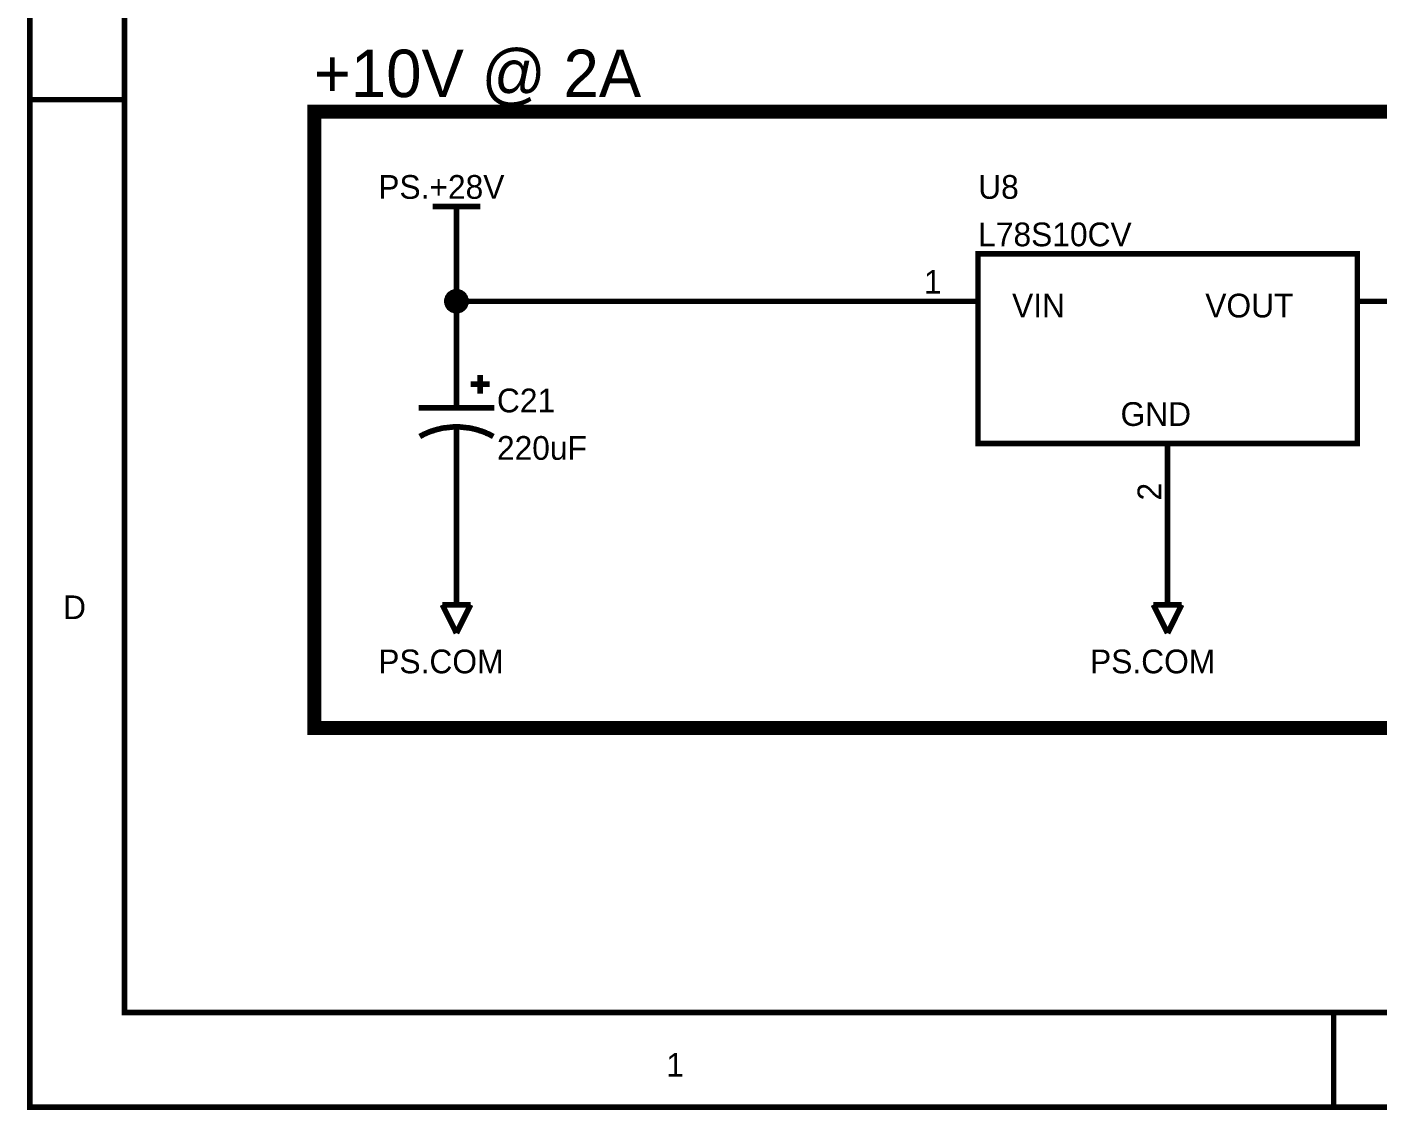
# Model space of a CAD drawing. Header units: inches. Extents: x 0 to 11, y 0 to 8.5.
# Drawn here: x -0.005 to 2.844, y -0.006 to 2.278 of the extents above; entities that cross this region are included whole.
import ezdxf

# ---------------------------------------------------------------- set-up
doc = ezdxf.new("R2010")
doc.units = ezdxf.units.IN
doc.header["$MEASUREMENT"] = 0
doc.layers.add('Sheet', color=255, linetype='Continuous')

msp = doc.modelspace()

# ---------------------------------------------------------------- linework, layer by layer
at = {"layer": 'Sheet'}
for points, const_width in [([(0.0013, 8.5), (10.9991, 8.5), (10.9991, 0), (0.0013, 0), (0.0013, 8.5)], 0.0118), ([(0.0013, 8.5), (0.0013, 0), (10.9991, 0), (10.9991, 8.5), (0.0013, 8.5), (0.0013, 8.5)], 0.0039), ([(0.201, 8.2998), (10.799, 8.2998), (10.799, 0.1997), (0.201, 0.1997), (0.201, 8.2998)], 0.0118), ([(0.201, 8.2998), (0.201, 0.1997), (10.799, 0.1997), (10.799, 8.2998), (0.201, 8.2998), (0.201, 8.2998)], 0.0039), ([(0.6013, 2.1), (5.6001, 2.1), (5.6001, 0.7998), (0.6013, 0.7998), (0.6013, 2.1)], 0.0295), ([(2.0009, 1.7997), (2.8009, 1.7997), (2.8009, 1.3998), (2.0009, 1.3998), (2.0009, 1.7997)], 0.0118), ([(2.0009, 1.7997), (2.0009, 1.3998), (2.8009, 1.3998), (2.8009, 1.7997), (2.0009, 1.7997), (2.0009, 1.7997)], 0.0039)]:
    msp.add_lwpolyline(points, close=True, dxfattribs=dict(at, const_width=const_width))
for points, const_width in [([(0.0013, 2.125), (0.201, 2.125)], 0.0118), ([(0.851, 1.8998), (0.9511, 1.8998)], 0.0118), ([(0.901, 1.7997), (0.901, 1.8998)], 0.0118), ([(0.901, 1.6), (0.901, 1.6996), (0.901, 1.7997)], 0.0118), ([(0.8809, 1.6996), (0.8809, 1.7005), (0.8809, 1.7019), (0.8814, 1.7028), (0.8814, 1.7037), (0.8814, 1.7046), (0.8818, 1.7055), (0.8823, 1.7068), (0.8827, 1.7077), (0.8827, 1.7086), (0.8832, 1.7095), (0.8836, 1.7099), (0.8845, 1.7108), (0.8849, 1.7117), (0.8854, 1.7126), (0.8863, 1.713), (0.8867, 1.7139), (0.8876, 1.7144), (0.8881, 1.7153), (0.889, 1.7157), (0.8899, 1.7162), (0.8908, 1.7171), (0.8912, 1.7175), (0.8921, 1.718), (0.893, 1.718), (0.8939, 1.7184), (0.8952, 1.7189), (0.8961, 1.7193), (0.897, 1.7193), (0.8979, 1.7193), (0.8988, 1.7197), (0.9001, 1.7197), (0.901, 1.7197)], 0.0118), ([(0.8809, 1.6996), (0.8809, 1.7005), (0.8809, 1.7019), (0.8814, 1.7028), (0.8814, 1.7037), (0.8814, 1.7046), (0.8818, 1.7055), (0.8823, 1.7068), (0.8827, 1.7077), (0.8827, 1.7086), (0.8832, 1.7095), (0.8836, 1.7099), (0.8845, 1.7108), (0.8849, 1.7117), (0.8854, 1.7126), (0.8863, 1.713), (0.8867, 1.7139), (0.8876, 1.7144), (0.8881, 1.7153), (0.889, 1.7157), (0.8899, 1.7162), (0.8908, 1.7171), (0.8912, 1.7175), (0.8921, 1.718), (0.893, 1.718), (0.8939, 1.7184), (0.8952, 1.7189), (0.8961, 1.7193), (0.897, 1.7193), (0.8979, 1.7193), (0.8988, 1.7197), (0.9001, 1.7197), (0.901, 1.7197)], 0.0118), ([(0.8809, 1.6996), (0.8809, 1.7005), (0.8809, 1.7019), (0.8814, 1.7028), (0.8814, 1.7037), (0.8814, 1.7046), (0.8818, 1.7055), (0.8823, 1.7068), (0.8827, 1.7077), (0.8827, 1.7086), (0.8832, 1.7095), (0.8836, 1.7099), (0.8845, 1.7108), (0.8849, 1.7117), (0.8854, 1.7126), (0.8863, 1.713), (0.8867, 1.7139), (0.8876, 1.7144), (0.8881, 1.7153), (0.889, 1.7157), (0.8899, 1.7162), (0.8908, 1.7171), (0.8912, 1.7175), (0.8921, 1.718), (0.893, 1.718), (0.8939, 1.7184), (0.8952, 1.7189), (0.8961, 1.7193), (0.897, 1.7193), (0.8979, 1.7193), (0.8988, 1.7197), (0.9001, 1.7197), (0.901, 1.7197)], 0.0118), ([(0.8809, 1.6996), (0.8809, 1.7005), (0.8809, 1.7019), (0.8814, 1.7028), (0.8814, 1.7037), (0.8814, 1.7046), (0.8818, 1.7055), (0.8823, 1.7068), (0.8827, 1.7077), (0.8827, 1.7086), (0.8832, 1.7095), (0.8836, 1.7099), (0.8845, 1.7108), (0.8849, 1.7117), (0.8854, 1.7126), (0.8863, 1.713), (0.8867, 1.7139), (0.8876, 1.7144), (0.8881, 1.7153), (0.889, 1.7157), (0.8899, 1.7162), (0.8908, 1.7171), (0.8912, 1.7175), (0.8921, 1.718), (0.893, 1.718), (0.8939, 1.7184), (0.8952, 1.7189), (0.8961, 1.7193), (0.897, 1.7193), (0.8979, 1.7193), (0.8988, 1.7197), (0.9001, 1.7197), (0.901, 1.7197)], 0.0118), ([(0.8809, 1.6996), (0.8809, 1.7005), (0.8809, 1.7019), (0.8814, 1.7028), (0.8814, 1.7037), (0.8814, 1.7046), (0.8818, 1.7055), (0.8823, 1.7068), (0.8827, 1.7077), (0.8827, 1.7086), (0.8832, 1.7095), (0.8836, 1.7099), (0.8845, 1.7108), (0.8849, 1.7117), (0.8854, 1.7126), (0.8863, 1.713), (0.8867, 1.7139), (0.8876, 1.7144), (0.8881, 1.7153), (0.889, 1.7157), (0.8899, 1.7162), (0.8908, 1.7171), (0.8912, 1.7175), (0.8921, 1.718), (0.893, 1.718), (0.8939, 1.7184), (0.8952, 1.7189), (0.8961, 1.7193), (0.897, 1.7193), (0.8979, 1.7193), (0.8988, 1.7197), (0.9001, 1.7197), (0.901, 1.7197)], 0.0039), ([(0.8809, 1.6996), (0.8809, 1.7005), (0.8809, 1.7019), (0.8814, 1.7028), (0.8814, 1.7037), (0.8814, 1.7046), (0.8818, 1.7055), (0.8823, 1.7068), (0.8827, 1.7077), (0.8827, 1.7086), (0.8832, 1.7095), (0.8836, 1.7099), (0.8845, 1.7108), (0.8849, 1.7117), (0.8854, 1.7126), (0.8863, 1.713), (0.8867, 1.7139), (0.8876, 1.7144), (0.8881, 1.7153), (0.889, 1.7157), (0.8899, 1.7162), (0.8908, 1.7171), (0.8912, 1.7175), (0.8921, 1.718), (0.893, 1.718), (0.8939, 1.7184), (0.8952, 1.7189), (0.8961, 1.7193), (0.897, 1.7193), (0.8979, 1.7193), (0.8988, 1.7197), (0.9001, 1.7197), (0.901, 1.7197)], 0.0039), ([(0.8809, 1.6996), (0.8809, 1.7005), (0.8809, 1.7019), (0.8814, 1.7028), (0.8814, 1.7037), (0.8814, 1.7046), (0.8818, 1.7055), (0.8823, 1.7068), (0.8827, 1.7077), (0.8827, 1.7086), (0.8832, 1.7095), (0.8836, 1.7099), (0.8845, 1.7108), (0.8849, 1.7117), (0.8854, 1.7126), (0.8863, 1.713), (0.8867, 1.7139), (0.8876, 1.7144), (0.8881, 1.7153), (0.889, 1.7157), (0.8899, 1.7162), (0.8908, 1.7171), (0.8912, 1.7175), (0.8921, 1.718), (0.893, 1.718), (0.8939, 1.7184), (0.8952, 1.7189), (0.8961, 1.7193), (0.897, 1.7193), (0.8979, 1.7193), (0.8988, 1.7197), (0.9001, 1.7197), (0.901, 1.7197)], 0.0039), ([(0.8809, 1.6996), (0.8809, 1.7005), (0.8809, 1.7019), (0.8814, 1.7028), (0.8814, 1.7037), (0.8814, 1.7046), (0.8818, 1.7055), (0.8823, 1.7068), (0.8827, 1.7077), (0.8827, 1.7086), (0.8832, 1.7095), (0.8836, 1.7099), (0.8845, 1.7108), (0.8849, 1.7117), (0.8854, 1.7126), (0.8863, 1.713), (0.8867, 1.7139), (0.8876, 1.7144), (0.8881, 1.7153), (0.889, 1.7157), (0.8899, 1.7162), (0.8908, 1.7171), (0.8912, 1.7175), (0.8921, 1.718), (0.893, 1.718), (0.8939, 1.7184), (0.8952, 1.7189), (0.8961, 1.7193), (0.897, 1.7193), (0.8979, 1.7193), (0.8988, 1.7197), (0.9001, 1.7197), (0.901, 1.7197)], 0.0039), ([(0.901, 1.7197), (0.901, 1.7197)], 0.0118), ([(0.901, 1.7197), (0.9019, 1.7197), (0.9033, 1.7197), (0.9042, 1.7193), (0.9051, 1.7193), (0.9059, 1.7193), (0.9068, 1.7189), (0.9082, 1.7184), (0.9091, 1.718), (0.91, 1.718), (0.9109, 1.7175), (0.9113, 1.7171), (0.9122, 1.7162), (0.9131, 1.7157), (0.914, 1.7153), (0.9144, 1.7144), (0.9153, 1.7139), (0.9158, 1.713), (0.9167, 1.7126), (0.9171, 1.7117), (0.9176, 1.7108), (0.9185, 1.7099), (0.9189, 1.7095), (0.9193, 1.7086), (0.9193, 1.7077), (0.9198, 1.7068), (0.9202, 1.7055), (0.9207, 1.7046), (0.9207, 1.7037), (0.9207, 1.7028), (0.9211, 1.7019), (0.9211, 1.7005), (0.9211, 1.6996)], 0.0118), ([(0.901, 1.7197), (0.901, 1.7197)], 0.0118), ([(0.901, 1.7197), (0.9019, 1.7197), (0.9033, 1.7197), (0.9042, 1.7193), (0.9051, 1.7193), (0.9059, 1.7193), (0.9068, 1.7189), (0.9082, 1.7184), (0.9091, 1.718), (0.91, 1.718), (0.9109, 1.7175), (0.9113, 1.7171), (0.9122, 1.7162), (0.9131, 1.7157), (0.914, 1.7153), (0.9144, 1.7144), (0.9153, 1.7139), (0.9158, 1.713), (0.9167, 1.7126), (0.9171, 1.7117), (0.9176, 1.7108), (0.9185, 1.7099), (0.9189, 1.7095), (0.9193, 1.7086), (0.9193, 1.7077), (0.9198, 1.7068), (0.9202, 1.7055), (0.9207, 1.7046), (0.9207, 1.7037), (0.9207, 1.7028), (0.9211, 1.7019), (0.9211, 1.7005), (0.9211, 1.6996)], 0.0118), ([(0.901, 1.7197), (0.901, 1.7197)], 0.0118), ([(0.901, 1.7197), (0.9019, 1.7197), (0.9033, 1.7197), (0.9042, 1.7193), (0.9051, 1.7193), (0.9059, 1.7193), (0.9068, 1.7189), (0.9082, 1.7184), (0.9091, 1.718), (0.91, 1.718), (0.9109, 1.7175), (0.9113, 1.7171), (0.9122, 1.7162), (0.9131, 1.7157), (0.914, 1.7153), (0.9144, 1.7144), (0.9153, 1.7139), (0.9158, 1.713), (0.9167, 1.7126), (0.9171, 1.7117), (0.9176, 1.7108), (0.9185, 1.7099), (0.9189, 1.7095), (0.9193, 1.7086), (0.9193, 1.7077), (0.9198, 1.7068), (0.9202, 1.7055), (0.9207, 1.7046), (0.9207, 1.7037), (0.9207, 1.7028), (0.9211, 1.7019), (0.9211, 1.7005), (0.9211, 1.6996)], 0.0118), ([(0.901, 1.7197), (0.901, 1.7197)], 0.0118), ([(0.901, 1.7197), (0.9019, 1.7197), (0.9033, 1.7197), (0.9042, 1.7193), (0.9051, 1.7193), (0.9059, 1.7193), (0.9068, 1.7189), (0.9082, 1.7184), (0.9091, 1.718), (0.91, 1.718), (0.9109, 1.7175), (0.9113, 1.7171), (0.9122, 1.7162), (0.9131, 1.7157), (0.914, 1.7153), (0.9144, 1.7144), (0.9153, 1.7139), (0.9158, 1.713), (0.9167, 1.7126), (0.9171, 1.7117), (0.9176, 1.7108), (0.9185, 1.7099), (0.9189, 1.7095), (0.9193, 1.7086), (0.9193, 1.7077), (0.9198, 1.7068), (0.9202, 1.7055), (0.9207, 1.7046), (0.9207, 1.7037), (0.9207, 1.7028), (0.9211, 1.7019), (0.9211, 1.7005), (0.9211, 1.6996)], 0.0118), ([(0.901, 1.7197), (0.901, 1.7197)], 0.0039), ([(0.901, 1.7197), (0.9019, 1.7197), (0.9033, 1.7197), (0.9042, 1.7193), (0.9051, 1.7193), (0.9059, 1.7193), (0.9068, 1.7189), (0.9082, 1.7184), (0.9091, 1.718), (0.91, 1.718), (0.9109, 1.7175), (0.9113, 1.7171), (0.9122, 1.7162), (0.9131, 1.7157), (0.914, 1.7153), (0.9144, 1.7144), (0.9153, 1.7139), (0.9158, 1.713), (0.9167, 1.7126), (0.9171, 1.7117), (0.9176, 1.7108), (0.9185, 1.7099), (0.9189, 1.7095), (0.9193, 1.7086), (0.9193, 1.7077), (0.9198, 1.7068), (0.9202, 1.7055), (0.9207, 1.7046), (0.9207, 1.7037), (0.9207, 1.7028), (0.9211, 1.7019), (0.9211, 1.7005), (0.9211, 1.6996)], 0.0039), ([(0.901, 1.7197), (0.901, 1.7197)], 0.0039), ([(0.901, 1.7197), (0.9019, 1.7197), (0.9033, 1.7197), (0.9042, 1.7193), (0.9051, 1.7193), (0.9059, 1.7193), (0.9068, 1.7189), (0.9082, 1.7184), (0.9091, 1.718), (0.91, 1.718), (0.9109, 1.7175), (0.9113, 1.7171), (0.9122, 1.7162), (0.9131, 1.7157), (0.914, 1.7153), (0.9144, 1.7144), (0.9153, 1.7139), (0.9158, 1.713), (0.9167, 1.7126), (0.9171, 1.7117), (0.9176, 1.7108), (0.9185, 1.7099), (0.9189, 1.7095), (0.9193, 1.7086), (0.9193, 1.7077), (0.9198, 1.7068), (0.9202, 1.7055), (0.9207, 1.7046), (0.9207, 1.7037), (0.9207, 1.7028), (0.9211, 1.7019), (0.9211, 1.7005), (0.9211, 1.6996)], 0.0039), ([(0.901, 1.7197), (0.901, 1.7197)], 0.0039), ([(0.901, 1.7197), (0.9019, 1.7197), (0.9033, 1.7197), (0.9042, 1.7193), (0.9051, 1.7193), (0.9059, 1.7193), (0.9068, 1.7189), (0.9082, 1.7184), (0.9091, 1.718), (0.91, 1.718), (0.9109, 1.7175), (0.9113, 1.7171), (0.9122, 1.7162), (0.9131, 1.7157), (0.914, 1.7153), (0.9144, 1.7144), (0.9153, 1.7139), (0.9158, 1.713), (0.9167, 1.7126), (0.9171, 1.7117), (0.9176, 1.7108), (0.9185, 1.7099), (0.9189, 1.7095), (0.9193, 1.7086), (0.9193, 1.7077), (0.9198, 1.7068), (0.9202, 1.7055), (0.9207, 1.7046), (0.9207, 1.7037), (0.9207, 1.7028), (0.9211, 1.7019), (0.9211, 1.7005), (0.9211, 1.6996)], 0.0039), ([(0.901, 1.7197), (0.901, 1.7197)], 0.0039), ([(0.901, 1.7197), (0.9019, 1.7197), (0.9033, 1.7197), (0.9042, 1.7193), (0.9051, 1.7193), (0.9059, 1.7193), (0.9068, 1.7189), (0.9082, 1.7184), (0.9091, 1.718), (0.91, 1.718), (0.9109, 1.7175), (0.9113, 1.7171), (0.9122, 1.7162), (0.9131, 1.7157), (0.914, 1.7153), (0.9144, 1.7144), (0.9153, 1.7139), (0.9158, 1.713), (0.9167, 1.7126), (0.9171, 1.7117), (0.9176, 1.7108), (0.9185, 1.7099), (0.9189, 1.7095), (0.9193, 1.7086), (0.9193, 1.7077), (0.9198, 1.7068), (0.9202, 1.7055), (0.9207, 1.7046), (0.9207, 1.7037), (0.9207, 1.7028), (0.9211, 1.7019), (0.9211, 1.7005), (0.9211, 1.6996)], 0.0039), ([(0.901, 1.68), (0.9001, 1.68), (0.8988, 1.68), (0.8979, 1.6804), (0.897, 1.6804), (0.8961, 1.6804), (0.8952, 1.6809), (0.8939, 1.6813), (0.893, 1.6818), (0.8921, 1.6818), (0.8912, 1.6822), (0.8908, 1.6827), (0.8899, 1.6836), (0.889, 1.684), (0.8881, 1.6845), (0.8876, 1.6853), (0.8867, 1.6858), (0.8863, 1.6867), (0.8854, 1.6871), (0.8849, 1.688), (0.8845, 1.6889), (0.8836, 1.6894), (0.8832, 1.6903), (0.8827, 1.6912), (0.8827, 1.692), (0.8823, 1.6929), (0.8818, 1.6938), (0.8814, 1.6947), (0.8814, 1.6956), (0.8814, 1.6965), (0.8809, 1.6979), (0.8809, 1.6987), (0.8809, 1.6996)], 0.0118), ([(0.8809, 1.6996), (0.8809, 1.6996)], 0.0118), ([(0.901, 1.68), (0.9001, 1.68), (0.8988, 1.68), (0.8979, 1.6804), (0.897, 1.6804), (0.8961, 1.6804), (0.8952, 1.6809), (0.8939, 1.6813), (0.893, 1.6818), (0.8921, 1.6818), (0.8912, 1.6822), (0.8908, 1.6827), (0.8899, 1.6836), (0.889, 1.684), (0.8881, 1.6845), (0.8876, 1.6853), (0.8867, 1.6858), (0.8863, 1.6867), (0.8854, 1.6871), (0.8849, 1.688), (0.8845, 1.6889), (0.8836, 1.6894), (0.8832, 1.6903), (0.8827, 1.6912), (0.8827, 1.692), (0.8823, 1.6929), (0.8818, 1.6938), (0.8814, 1.6947), (0.8814, 1.6956), (0.8814, 1.6965), (0.8809, 1.6979), (0.8809, 1.6987), (0.8809, 1.6996)], 0.0118), ([(0.8809, 1.6996), (0.8809, 1.6996)], 0.0118), ([(0.901, 1.68), (0.9001, 1.68), (0.8988, 1.68), (0.8979, 1.6804), (0.897, 1.6804), (0.8961, 1.6804), (0.8952, 1.6809), (0.8939, 1.6813), (0.893, 1.6818), (0.8921, 1.6818), (0.8912, 1.6822), (0.8908, 1.6827), (0.8899, 1.6836), (0.889, 1.684), (0.8881, 1.6845), (0.8876, 1.6853), (0.8867, 1.6858), (0.8863, 1.6867), (0.8854, 1.6871), (0.8849, 1.688), (0.8845, 1.6889), (0.8836, 1.6894), (0.8832, 1.6903), (0.8827, 1.6912), (0.8827, 1.692), (0.8823, 1.6929), (0.8818, 1.6938), (0.8814, 1.6947), (0.8814, 1.6956), (0.8814, 1.6965), (0.8809, 1.6979), (0.8809, 1.6987), (0.8809, 1.6996)], 0.0118), ([(0.8809, 1.6996), (0.8809, 1.6996)], 0.0118), ([(0.901, 1.68), (0.9001, 1.68), (0.8988, 1.68), (0.8979, 1.6804), (0.897, 1.6804), (0.8961, 1.6804), (0.8952, 1.6809), (0.8939, 1.6813), (0.893, 1.6818), (0.8921, 1.6818), (0.8912, 1.6822), (0.8908, 1.6827), (0.8899, 1.6836), (0.889, 1.684), (0.8881, 1.6845), (0.8876, 1.6853), (0.8867, 1.6858), (0.8863, 1.6867), (0.8854, 1.6871), (0.8849, 1.688), (0.8845, 1.6889), (0.8836, 1.6894), (0.8832, 1.6903), (0.8827, 1.6912), (0.8827, 1.692), (0.8823, 1.6929), (0.8818, 1.6938), (0.8814, 1.6947), (0.8814, 1.6956), (0.8814, 1.6965), (0.8809, 1.6979), (0.8809, 1.6987), (0.8809, 1.6996)], 0.0118), ([(0.8809, 1.6996), (0.8809, 1.6996)], 0.0118), ([(0.901, 1.68), (0.9001, 1.68), (0.8988, 1.68), (0.8979, 1.6804), (0.897, 1.6804), (0.8961, 1.6804), (0.8952, 1.6809), (0.8939, 1.6813), (0.893, 1.6818), (0.8921, 1.6818), (0.8912, 1.6822), (0.8908, 1.6827), (0.8899, 1.6836), (0.889, 1.684), (0.8881, 1.6845), (0.8876, 1.6853), (0.8867, 1.6858), (0.8863, 1.6867), (0.8854, 1.6871), (0.8849, 1.688), (0.8845, 1.6889), (0.8836, 1.6894), (0.8832, 1.6903), (0.8827, 1.6912), (0.8827, 1.692), (0.8823, 1.6929), (0.8818, 1.6938), (0.8814, 1.6947), (0.8814, 1.6956), (0.8814, 1.6965), (0.8809, 1.6979), (0.8809, 1.6987), (0.8809, 1.6996)], 0.0039), ([(0.8809, 1.6996), (0.8809, 1.6996)], 0.0039), ([(0.901, 1.68), (0.9001, 1.68), (0.8988, 1.68), (0.8979, 1.6804), (0.897, 1.6804), (0.8961, 1.6804), (0.8952, 1.6809), (0.8939, 1.6813), (0.893, 1.6818), (0.8921, 1.6818), (0.8912, 1.6822), (0.8908, 1.6827), (0.8899, 1.6836), (0.889, 1.684), (0.8881, 1.6845), (0.8876, 1.6853), (0.8867, 1.6858), (0.8863, 1.6867), (0.8854, 1.6871), (0.8849, 1.688), (0.8845, 1.6889), (0.8836, 1.6894), (0.8832, 1.6903), (0.8827, 1.6912), (0.8827, 1.692), (0.8823, 1.6929), (0.8818, 1.6938), (0.8814, 1.6947), (0.8814, 1.6956), (0.8814, 1.6965), (0.8809, 1.6979), (0.8809, 1.6987), (0.8809, 1.6996)], 0.0039), ([(0.8809, 1.6996), (0.8809, 1.6996)], 0.0039), ([(0.901, 1.68), (0.9001, 1.68), (0.8988, 1.68), (0.8979, 1.6804), (0.897, 1.6804), (0.8961, 1.6804), (0.8952, 1.6809), (0.8939, 1.6813), (0.893, 1.6818), (0.8921, 1.6818), (0.8912, 1.6822), (0.8908, 1.6827), (0.8899, 1.6836), (0.889, 1.684), (0.8881, 1.6845), (0.8876, 1.6853), (0.8867, 1.6858), (0.8863, 1.6867), (0.8854, 1.6871), (0.8849, 1.688), (0.8845, 1.6889), (0.8836, 1.6894), (0.8832, 1.6903), (0.8827, 1.6912), (0.8827, 1.692), (0.8823, 1.6929), (0.8818, 1.6938), (0.8814, 1.6947), (0.8814, 1.6956), (0.8814, 1.6965), (0.8809, 1.6979), (0.8809, 1.6987), (0.8809, 1.6996)], 0.0039), ([(0.8809, 1.6996), (0.8809, 1.6996)], 0.0039), ([(0.901, 1.68), (0.9001, 1.68), (0.8988, 1.68), (0.8979, 1.6804), (0.897, 1.6804), (0.8961, 1.6804), (0.8952, 1.6809), (0.8939, 1.6813), (0.893, 1.6818), (0.8921, 1.6818), (0.8912, 1.6822), (0.8908, 1.6827), (0.8899, 1.6836), (0.889, 1.684), (0.8881, 1.6845), (0.8876, 1.6853), (0.8867, 1.6858), (0.8863, 1.6867), (0.8854, 1.6871), (0.8849, 1.688), (0.8845, 1.6889), (0.8836, 1.6894), (0.8832, 1.6903), (0.8827, 1.6912), (0.8827, 1.692), (0.8823, 1.6929), (0.8818, 1.6938), (0.8814, 1.6947), (0.8814, 1.6956), (0.8814, 1.6965), (0.8809, 1.6979), (0.8809, 1.6987), (0.8809, 1.6996)], 0.0039), ([(0.8809, 1.6996), (0.8809, 1.6996)], 0.0039), ([(1.8007, 1.6996), (0.901, 1.6996)], 0.0118), ([(0.9211, 1.6996), (0.9211, 1.6987), (0.9211, 1.6979), (0.9207, 1.6965), (0.9207, 1.6956), (0.9207, 1.6947), (0.9202, 1.6938), (0.9198, 1.6929), (0.9193, 1.692), (0.9193, 1.6912), (0.9189, 1.6903), (0.9185, 1.6894), (0.9176, 1.6889), (0.9171, 1.688), (0.9167, 1.6871), (0.9158, 1.6867), (0.9153, 1.6858), (0.9144, 1.6853), (0.914, 1.6845), (0.9131, 1.684), (0.9122, 1.6836), (0.9113, 1.6827), (0.9109, 1.6822), (0.91, 1.6818), (0.9091, 1.6818), (0.9082, 1.6813), (0.9068, 1.6809), (0.9059, 1.6804), (0.9051, 1.6804), (0.9042, 1.6804), (0.9033, 1.68), (0.9019, 1.68), (0.901, 1.68)], 0.0118), ([(0.9211, 1.6996), (0.9211, 1.6987), (0.9211, 1.6979), (0.9207, 1.6965), (0.9207, 1.6956), (0.9207, 1.6947), (0.9202, 1.6938), (0.9198, 1.6929), (0.9193, 1.692), (0.9193, 1.6912), (0.9189, 1.6903), (0.9185, 1.6894), (0.9176, 1.6889), (0.9171, 1.688), (0.9167, 1.6871), (0.9158, 1.6867), (0.9153, 1.6858), (0.9144, 1.6853), (0.914, 1.6845), (0.9131, 1.684), (0.9122, 1.6836), (0.9113, 1.6827), (0.9109, 1.6822), (0.91, 1.6818), (0.9091, 1.6818), (0.9082, 1.6813), (0.9068, 1.6809), (0.9059, 1.6804), (0.9051, 1.6804), (0.9042, 1.6804), (0.9033, 1.68), (0.9019, 1.68), (0.901, 1.68)], 0.0118), ([(0.9211, 1.6996), (0.9211, 1.6987), (0.9211, 1.6979), (0.9207, 1.6965), (0.9207, 1.6956), (0.9207, 1.6947), (0.9202, 1.6938), (0.9198, 1.6929), (0.9193, 1.692), (0.9193, 1.6912), (0.9189, 1.6903), (0.9185, 1.6894), (0.9176, 1.6889), (0.9171, 1.688), (0.9167, 1.6871), (0.9158, 1.6867), (0.9153, 1.6858), (0.9144, 1.6853), (0.914, 1.6845), (0.9131, 1.684), (0.9122, 1.6836), (0.9113, 1.6827), (0.9109, 1.6822), (0.91, 1.6818), (0.9091, 1.6818), (0.9082, 1.6813), (0.9068, 1.6809), (0.9059, 1.6804), (0.9051, 1.6804), (0.9042, 1.6804), (0.9033, 1.68), (0.9019, 1.68), (0.901, 1.68)], 0.0118), ([(0.9211, 1.6996), (0.9211, 1.6987), (0.9211, 1.6979), (0.9207, 1.6965), (0.9207, 1.6956), (0.9207, 1.6947), (0.9202, 1.6938), (0.9198, 1.6929), (0.9193, 1.692), (0.9193, 1.6912), (0.9189, 1.6903), (0.9185, 1.6894), (0.9176, 1.6889), (0.9171, 1.688), (0.9167, 1.6871), (0.9158, 1.6867), (0.9153, 1.6858), (0.9144, 1.6853), (0.914, 1.6845), (0.9131, 1.684), (0.9122, 1.6836), (0.9113, 1.6827), (0.9109, 1.6822), (0.91, 1.6818), (0.9091, 1.6818), (0.9082, 1.6813), (0.9068, 1.6809), (0.9059, 1.6804), (0.9051, 1.6804), (0.9042, 1.6804), (0.9033, 1.68), (0.9019, 1.68), (0.901, 1.68)], 0.0118), ([(0.9211, 1.6996), (0.9211, 1.6987), (0.9211, 1.6979), (0.9207, 1.6965), (0.9207, 1.6956), (0.9207, 1.6947), (0.9202, 1.6938), (0.9198, 1.6929), (0.9193, 1.692), (0.9193, 1.6912), (0.9189, 1.6903), (0.9185, 1.6894), (0.9176, 1.6889), (0.9171, 1.688), (0.9167, 1.6871), (0.9158, 1.6867), (0.9153, 1.6858), (0.9144, 1.6853), (0.914, 1.6845), (0.9131, 1.684), (0.9122, 1.6836), (0.9113, 1.6827), (0.9109, 1.6822), (0.91, 1.6818), (0.9091, 1.6818), (0.9082, 1.6813), (0.9068, 1.6809), (0.9059, 1.6804), (0.9051, 1.6804), (0.9042, 1.6804), (0.9033, 1.68), (0.9019, 1.68), (0.901, 1.68)], 0.0039), ([(0.9211, 1.6996), (0.9211, 1.6987), (0.9211, 1.6979), (0.9207, 1.6965), (0.9207, 1.6956), (0.9207, 1.6947), (0.9202, 1.6938), (0.9198, 1.6929), (0.9193, 1.692), (0.9193, 1.6912), (0.9189, 1.6903), (0.9185, 1.6894), (0.9176, 1.6889), (0.9171, 1.688), (0.9167, 1.6871), (0.9158, 1.6867), (0.9153, 1.6858), (0.9144, 1.6853), (0.914, 1.6845), (0.9131, 1.684), (0.9122, 1.6836), (0.9113, 1.6827), (0.9109, 1.6822), (0.91, 1.6818), (0.9091, 1.6818), (0.9082, 1.6813), (0.9068, 1.6809), (0.9059, 1.6804), (0.9051, 1.6804), (0.9042, 1.6804), (0.9033, 1.68), (0.9019, 1.68), (0.901, 1.68)], 0.0039), ([(0.9211, 1.6996), (0.9211, 1.6987), (0.9211, 1.6979), (0.9207, 1.6965), (0.9207, 1.6956), (0.9207, 1.6947), (0.9202, 1.6938), (0.9198, 1.6929), (0.9193, 1.692), (0.9193, 1.6912), (0.9189, 1.6903), (0.9185, 1.6894), (0.9176, 1.6889), (0.9171, 1.688), (0.9167, 1.6871), (0.9158, 1.6867), (0.9153, 1.6858), (0.9144, 1.6853), (0.914, 1.6845), (0.9131, 1.684), (0.9122, 1.6836), (0.9113, 1.6827), (0.9109, 1.6822), (0.91, 1.6818), (0.9091, 1.6818), (0.9082, 1.6813), (0.9068, 1.6809), (0.9059, 1.6804), (0.9051, 1.6804), (0.9042, 1.6804), (0.9033, 1.68), (0.9019, 1.68), (0.901, 1.68)], 0.0039), ([(0.9211, 1.6996), (0.9211, 1.6987), (0.9211, 1.6979), (0.9207, 1.6965), (0.9207, 1.6956), (0.9207, 1.6947), (0.9202, 1.6938), (0.9198, 1.6929), (0.9193, 1.692), (0.9193, 1.6912), (0.9189, 1.6903), (0.9185, 1.6894), (0.9176, 1.6889), (0.9171, 1.688), (0.9167, 1.6871), (0.9158, 1.6867), (0.9153, 1.6858), (0.9144, 1.6853), (0.914, 1.6845), (0.9131, 1.684), (0.9122, 1.6836), (0.9113, 1.6827), (0.9109, 1.6822), (0.91, 1.6818), (0.9091, 1.6818), (0.9082, 1.6813), (0.9068, 1.6809), (0.9059, 1.6804), (0.9051, 1.6804), (0.9042, 1.6804), (0.9033, 1.68), (0.9019, 1.68), (0.901, 1.68)], 0.0039), ([(0.9211, 1.6996), (0.9211, 1.6996), (0.9211, 1.6996), (0.9211, 1.6996), (0.9211, 1.6996), (0.9211, 1.6996), (0.9211, 1.6996), (0.9211, 1.6996), (0.9211, 1.6996), (0.9211, 1.6996), (0.9211, 1.6996), (0.9211, 1.6996), (0.9211, 1.6996), (0.9211, 1.6996), (0.9211, 1.6996), (0.9211, 1.6996), (0.9211, 1.6996), (0.9211, 1.6996), (0.9211, 1.6996), (0.9211, 1.6996), (0.9211, 1.6996), (0.9211, 1.6996), (0.9211, 1.6996), (0.9211, 1.6996), (0.9211, 1.6996), (0.9211, 1.6996), (0.9211, 1.6996), (0.9211, 1.6996), (0.9211, 1.6996), (0.9211, 1.6996), (0.9211, 1.6996), (0.9211, 1.6996), (0.9211, 1.6996)], 0.0118), ([(0.9211, 1.6996), (0.9211, 1.6996)], 0.0118), ([(0.9211, 1.6996), (0.9211, 1.6996), (0.9211, 1.6996), (0.9211, 1.6996), (0.9211, 1.6996), (0.9211, 1.6996), (0.9211, 1.6996), (0.9211, 1.6996), (0.9211, 1.6996), (0.9211, 1.6996), (0.9211, 1.6996), (0.9211, 1.6996), (0.9211, 1.6996), (0.9211, 1.6996), (0.9211, 1.6996), (0.9211, 1.6996), (0.9211, 1.6996), (0.9211, 1.6996), (0.9211, 1.6996), (0.9211, 1.6996), (0.9211, 1.6996), (0.9211, 1.6996), (0.9211, 1.6996), (0.9211, 1.6996), (0.9211, 1.6996), (0.9211, 1.6996), (0.9211, 1.6996), (0.9211, 1.6996), (0.9211, 1.6996), (0.9211, 1.6996), (0.9211, 1.6996), (0.9211, 1.6996), (0.9211, 1.6996)], 0.0118), ([(0.9211, 1.6996), (0.9211, 1.6996)], 0.0118), ([(0.9211, 1.6996), (0.9211, 1.6996), (0.9211, 1.6996), (0.9211, 1.6996), (0.9211, 1.6996), (0.9211, 1.6996), (0.9211, 1.6996), (0.9211, 1.6996), (0.9211, 1.6996), (0.9211, 1.6996), (0.9211, 1.6996), (0.9211, 1.6996), (0.9211, 1.6996), (0.9211, 1.6996), (0.9211, 1.6996), (0.9211, 1.6996), (0.9211, 1.6996), (0.9211, 1.6996), (0.9211, 1.6996), (0.9211, 1.6996), (0.9211, 1.6996), (0.9211, 1.6996), (0.9211, 1.6996), (0.9211, 1.6996), (0.9211, 1.6996), (0.9211, 1.6996), (0.9211, 1.6996), (0.9211, 1.6996), (0.9211, 1.6996), (0.9211, 1.6996), (0.9211, 1.6996), (0.9211, 1.6996), (0.9211, 1.6996)], 0.0118), ([(0.9211, 1.6996), (0.9211, 1.6996)], 0.0118), ([(0.9211, 1.6996), (0.9211, 1.6996), (0.9211, 1.6996), (0.9211, 1.6996), (0.9211, 1.6996), (0.9211, 1.6996), (0.9211, 1.6996), (0.9211, 1.6996), (0.9211, 1.6996), (0.9211, 1.6996), (0.9211, 1.6996), (0.9211, 1.6996), (0.9211, 1.6996), (0.9211, 1.6996), (0.9211, 1.6996), (0.9211, 1.6996), (0.9211, 1.6996), (0.9211, 1.6996), (0.9211, 1.6996), (0.9211, 1.6996), (0.9211, 1.6996), (0.9211, 1.6996), (0.9211, 1.6996), (0.9211, 1.6996), (0.9211, 1.6996), (0.9211, 1.6996), (0.9211, 1.6996), (0.9211, 1.6996), (0.9211, 1.6996), (0.9211, 1.6996), (0.9211, 1.6996), (0.9211, 1.6996), (0.9211, 1.6996)], 0.0118), ([(0.9211, 1.6996), (0.9211, 1.6996)], 0.0118), ([(0.9211, 1.6996), (0.9211, 1.6996), (0.9211, 1.6996), (0.9211, 1.6996), (0.9211, 1.6996), (0.9211, 1.6996), (0.9211, 1.6996), (0.9211, 1.6996), (0.9211, 1.6996), (0.9211, 1.6996), (0.9211, 1.6996), (0.9211, 1.6996), (0.9211, 1.6996), (0.9211, 1.6996), (0.9211, 1.6996), (0.9211, 1.6996), (0.9211, 1.6996), (0.9211, 1.6996), (0.9211, 1.6996), (0.9211, 1.6996), (0.9211, 1.6996), (0.9211, 1.6996), (0.9211, 1.6996), (0.9211, 1.6996), (0.9211, 1.6996), (0.9211, 1.6996), (0.9211, 1.6996), (0.9211, 1.6996), (0.9211, 1.6996), (0.9211, 1.6996), (0.9211, 1.6996), (0.9211, 1.6996), (0.9211, 1.6996)], 0.0039), ([(0.9211, 1.6996), (0.9211, 1.6996)], 0.0039), ([(0.9211, 1.6996), (0.9211, 1.6996), (0.9211, 1.6996), (0.9211, 1.6996), (0.9211, 1.6996), (0.9211, 1.6996), (0.9211, 1.6996), (0.9211, 1.6996), (0.9211, 1.6996), (0.9211, 1.6996), (0.9211, 1.6996), (0.9211, 1.6996), (0.9211, 1.6996), (0.9211, 1.6996), (0.9211, 1.6996), (0.9211, 1.6996), (0.9211, 1.6996), (0.9211, 1.6996), (0.9211, 1.6996), (0.9211, 1.6996), (0.9211, 1.6996), (0.9211, 1.6996), (0.9211, 1.6996), (0.9211, 1.6996), (0.9211, 1.6996), (0.9211, 1.6996), (0.9211, 1.6996), (0.9211, 1.6996), (0.9211, 1.6996), (0.9211, 1.6996), (0.9211, 1.6996), (0.9211, 1.6996), (0.9211, 1.6996)], 0.0039), ([(0.9211, 1.6996), (0.9211, 1.6996)], 0.0039), ([(0.9211, 1.6996), (0.9211, 1.6996), (0.9211, 1.6996), (0.9211, 1.6996), (0.9211, 1.6996), (0.9211, 1.6996), (0.9211, 1.6996), (0.9211, 1.6996), (0.9211, 1.6996), (0.9211, 1.6996), (0.9211, 1.6996), (0.9211, 1.6996), (0.9211, 1.6996), (0.9211, 1.6996), (0.9211, 1.6996), (0.9211, 1.6996), (0.9211, 1.6996), (0.9211, 1.6996), (0.9211, 1.6996), (0.9211, 1.6996), (0.9211, 1.6996), (0.9211, 1.6996), (0.9211, 1.6996), (0.9211, 1.6996), (0.9211, 1.6996), (0.9211, 1.6996), (0.9211, 1.6996), (0.9211, 1.6996), (0.9211, 1.6996), (0.9211, 1.6996), (0.9211, 1.6996), (0.9211, 1.6996), (0.9211, 1.6996)], 0.0039), ([(0.9211, 1.6996), (0.9211, 1.6996)], 0.0039), ([(0.9211, 1.6996), (0.9211, 1.6996), (0.9211, 1.6996), (0.9211, 1.6996), (0.9211, 1.6996), (0.9211, 1.6996), (0.9211, 1.6996), (0.9211, 1.6996), (0.9211, 1.6996), (0.9211, 1.6996), (0.9211, 1.6996), (0.9211, 1.6996), (0.9211, 1.6996), (0.9211, 1.6996), (0.9211, 1.6996), (0.9211, 1.6996), (0.9211, 1.6996), (0.9211, 1.6996), (0.9211, 1.6996), (0.9211, 1.6996), (0.9211, 1.6996), (0.9211, 1.6996), (0.9211, 1.6996), (0.9211, 1.6996), (0.9211, 1.6996), (0.9211, 1.6996), (0.9211, 1.6996), (0.9211, 1.6996), (0.9211, 1.6996), (0.9211, 1.6996), (0.9211, 1.6996), (0.9211, 1.6996), (0.9211, 1.6996)], 0.0039), ([(0.9211, 1.6996), (0.9211, 1.6996)], 0.0039), ([(2.0009, 1.6996), (1.8007, 1.6996)], 0.0118), ([(2.8009, 1.6996), (3.0006, 1.6996)], 0.0118), ([(0.901, 1.4999), (0.901, 1.6)], 0.0118), ([(0.9511, 1.5048), (0.9511, 1.5446)], 0.0118), ([(0.931, 1.5249), (0.9712, 1.5249)], 0.0118), ([(0.901, 1.4999), (0.901, 1.4749)], 0.0118), ([(0.8211, 1.4749), (0.981, 1.4749)], 0.0118), ([(0.901, 1.4347), (0.8984, 1.4347), (0.8961, 1.4347), (0.8934, 1.4347), (0.8908, 1.4342), (0.8885, 1.4342), (0.8858, 1.4338), (0.8832, 1.4338), (0.8809, 1.4333), (0.8782, 1.4329), (0.876, 1.4329), (0.8733, 1.4325), (0.8707, 1.432), (0.8684, 1.4316), (0.8657, 1.4307), (0.8635, 1.4302), (0.8613, 1.4298), (0.8586, 1.4289), (0.8564, 1.4284), (0.8537, 1.4275), (0.8514, 1.4266), (0.8492, 1.4262), (0.8465, 1.4253), (0.8443, 1.4244), (0.8421, 1.4235), (0.8398, 1.4226), (0.8372, 1.4213), (0.8349, 1.4204), (0.8327, 1.4195), (0.8304, 1.4182), (0.8282, 1.4168), (0.826, 1.4159), (0.8237, 1.4146)], 0.0118), ([(0.901, 1.4347), (0.901, 1.3998)], 0.0118), ([(0.9788, 1.4146), (0.9765, 1.4159), (0.9743, 1.4168), (0.9721, 1.4182), (0.9698, 1.4195), (0.9676, 1.4204), (0.9649, 1.4213), (0.9627, 1.4226), (0.9604, 1.4235), (0.9582, 1.4244), (0.9555, 1.4253), (0.9533, 1.4262), (0.9511, 1.4266), (0.9484, 1.4275), (0.9462, 1.4284), (0.9435, 1.4289), (0.9412, 1.4298), (0.939, 1.4302), (0.9363, 1.4307), (0.9336, 1.4316), (0.9314, 1.432), (0.9287, 1.4325), (0.9265, 1.4329), (0.9238, 1.4329), (0.9211, 1.4333), (0.9189, 1.4338), (0.9162, 1.4338), (0.9135, 1.4342), (0.9113, 1.4342), (0.9086, 1.4347), (0.9059, 1.4347), (0.9037, 1.4347), (0.901, 1.4347)], 0.0118), ([(0.901, 1.3998), (0.901, 1.2998)], 0.0118), ([(2.4007, 1.3998), (2.4007, 1.1997)], 0.0118), ([(0.901, 1.0996), (0.901, 1.2998)], 0.0118), ([(2.4007, 1.0996), (2.4007, 1.1997)], 0.0118), ([(0.901, 1.0996), (0.901, 1.0598)], 0.0118), ([(2.4007, 1.0996), (2.4007, 1.0598)], 0.0118), ([(0.901, 0.9999), (0.8711, 1.0598)], 0.0118), ([(0.8711, 1.0598), (0.931, 1.0598)], 0.0118), ([(0.901, 0.9999), (0.931, 1.0598)], 0.0118), ([(2.4007, 0.9999), (2.3707, 1.0598)], 0.0118), ([(2.3707, 1.0598), (2.4306, 1.0598)], 0.0118), ([(2.4007, 0.9999), (2.4306, 1.0598)], 0.0118), ([(2.7509, 0), (2.7509, 0.1997)], 0.0118)]:
    msp.add_lwpolyline(points, dxfattribs=dict(at, const_width=const_width))
at = {"layer": 'Sheet', "const_width": 0.02}
msp.add_lwpolyline([(0.89, 1.7, 1), (0.91, 1.7, 1)], format="xyb", close=True, dxfattribs=at)

# ---------------------------------------------------------------- texts
at = {"layer": 'Sheet'}
for s, height, p in [('+10V @ 2A', 0.10008, (0.6004, 2.1304)), ('PS.+28V', 0.05004, (0.7362, 1.9159)), ('U8', 0.05004, (2.0013, 1.9159)), ('L78S10CV', 0.05004, (2.0013, 1.8158)), ('1', 0.05, (1.8869, 1.7157)), ('VIN', 0.05004, (2.0728, 1.6657)), ('VOUT', 0.05004, (2.4802, 1.6657)), ('C21', 0.05004, (0.9864, 1.4655)), ('GND', 0.05004, (2.3015, 1.4369)), ('220uF', 0.05004, (0.9864, 1.3654)), ('D', 0.05, (0.0715, 1.0294)), ('PS.COM', 0.05004, (0.7362, 0.9151)), ('PS.COM', 0.05004, (2.2372, 0.9151)), ('1', 0.05, (1.3437, 0.0643))]:
    msp.add_text(s, height=height, dxfattribs=at).set_placement(p)
msp.add_text('2', height=0.05, rotation=90, dxfattribs=at).set_placement((2.3873, 1.2796))

doc.saveas('drawing.dxf')
